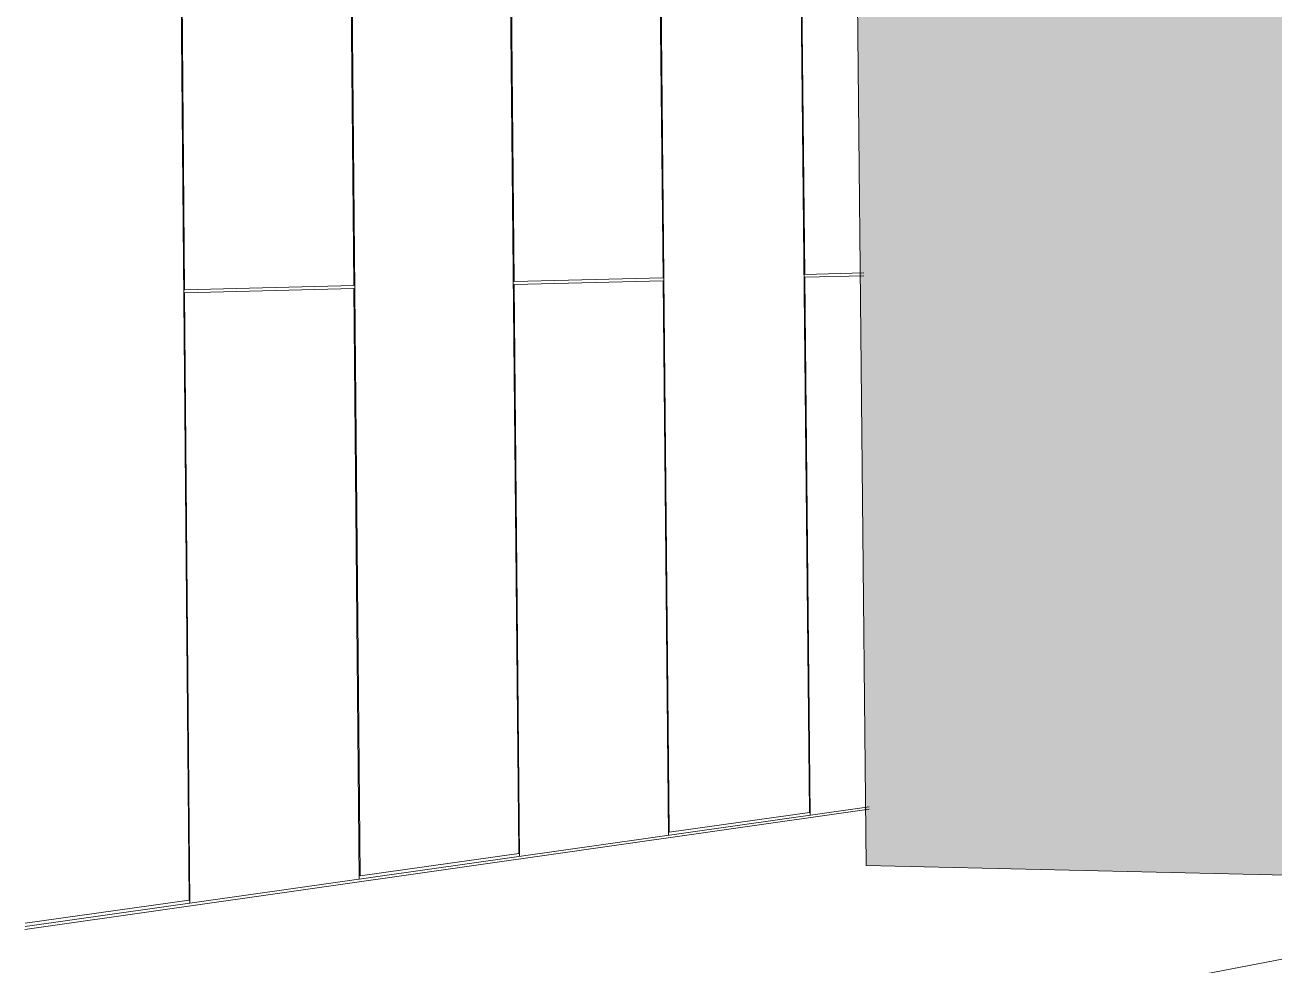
# Model space of a CAD drawing. Header units: inches. Extents: x 30764 to 92544, y -36095 to 66.
# Drawn here: x 30764.4908 to 30764.5865, y -165.0775 to -165.0054 of the extents above; entities that cross this region are included whole.
import ezdxf

# ---------------------------------------------------------------- set-up
doc = ezdxf.new("R2010")
doc.units = ezdxf.units.IN
doc.header["$MEASUREMENT"] = 0
for name, color, linetype, lineweight in [('A-WALL-PATT', 111, 'Continuous', 13), ('C-BLDG-PADS', 91, 'Continuous', 9), ('C-TOPO', 7, 'Continuous', 9), ('Conc', 7, 'Continuous', 9), ('E-ELEC-EQPM', 71, 'Continuous', 9), ('L-SITE-WALL', 31, 'Continuous', 13)]:
    doc.layers.add(name, color=color, linetype=linetype, lineweight=lineweight)

# ---------------------------------------------------------------- blocks, each defined once
blk = doc.blocks.new('FP_1-Entrance - Clinic')
at = {"layer": 'A-WALL-PATT', "lineweight": 9}
for p, q in [((30764.503023, -165.025735), (30764.502204, -164.932793)), ((30764.51599, -165.025413), (30764.515165, -164.935456)), ((30764.528272, -165.025107), (30764.527442, -164.93798)), ((30764.539687, -165.024823), (30764.538855, -164.940325)), ((30764.550541, -165.024553), (30764.549708, -164.942556)), ((30764.503365, -165.072524), (30764.502544, -164.979317)), ((30764.516471, -165.070673), (30764.515644, -164.980499)), ((30764.528628, -165.068956), (30764.527796, -164.981597)), ((30764.540164, -165.067327), (30764.539329, -164.982638)), ((30764.550906, -165.06581), (30764.550071, -164.983608)), ((30764.539687, -165.024823), (30764.528272, -165.025107)), ((30764.528274, -165.025334), (30764.539689, -165.025043)), ((30764.540108, -165.067556), (30764.539689, -165.025043)), ((30764.555069, -165.02444), (30764.550541, -165.024553)), ((30764.550543, -165.024766), (30764.555071, -165.024651)), ((30764.550962, -165.066016), (30764.550543, -165.024766)), ((30764.51599, -165.025413), (30764.503023, -165.025735)), ((30764.503025, -165.025977), (30764.515993, -165.025647)), ((30764.503436, -165.072757), (30764.503025, -165.025977)), ((30764.516408, -165.070917), (30764.515993, -165.025647)), ((30764.528692, -165.069175), (30764.528274, -165.025334)), ((30764.540164, -165.067327), (30764.550906, -165.06581)), ((30764.550908, -165.066024), (30764.550908, -165.066024)), ((30764.550962, -165.066016), (30764.550962, -165.066016)), ((30764.540108, -165.067556), (30764.540108, -165.067556)), ((30764.540166, -165.067548), (30764.540166, -165.067548)), ((30764.516471, -165.070673), (30764.528628, -165.068956)), ((30764.52863, -165.069184), (30764.52863, -165.069184)), ((30764.528692, -165.069175), (30764.528692, -165.069175)), ((30764.516408, -165.070917), (30764.516408, -165.070917)), ((30764.516473, -165.070908), (30764.516473, -165.070908)), ((30764.4908, -165.074298), (30764.503365, -165.072524)), ((30764.503367, -165.072767), (30764.503367, -165.072767)), ((30764.503436, -165.072757), (30764.503436, -165.072757))]:
    blk.add_line(p, q, dxfattribs=at)

msp = doc.modelspace()

# ---------------------------------------------------------------- hatches: boundary and pattern name
at = {"layer": 'E-ELEC-EQPM', "lineweight": 5}
msp.add_hatch(color=256, dxfattribs=at).paths.add_polyline_path([(30764.589296, -165.070656), (30764.58854, -165.003465), (30764.554578, -165.003636), (30764.555259, -165.069885), (30764.57807, -165.070402)], flags=0)

# ---------------------------------------------------------------- linework, layer by layer
at = {"layer": 'C-BLDG-PADS'}
msp.add_line((30764.490793, -165.074777), (30764.55548, -165.065567), dxfattribs=at)
at = {"layer": 'C-TOPO'}
msp.add_line((30764.490793, -165.074777), (30764.55548, -165.065567), dxfattribs=at)
msp.add_line((30764.490793, -165.074777), (30764.55548, -165.065567), dxfattribs=at)
at = {"layer": 'Conc'}
msp.add_line((30764.449166, -165.103611), (30764.650673, -165.064809), dxfattribs=at)
at = {"layer": 'E-ELEC-EQPM'}
for q in [(30764.554578, -165.003636), (30764.589296, -165.070656)]:
    msp.add_line((30764.555259, -165.069885), q, dxfattribs=at)
at = {"layer": 'L-SITE-WALL'}
msp.add_line((30764.490803, -165.074549), (30764.55549, -165.065374), dxfattribs=at)

# ---------------------------------------------------------------- block references
at = {"layer": 'L-SITE-WALL', "lineweight": 9}
msp.add_blockref('FP_1-Entrance - Clinic', (0, 0), dxfattribs=at)

doc.saveas('drawing.dxf')
